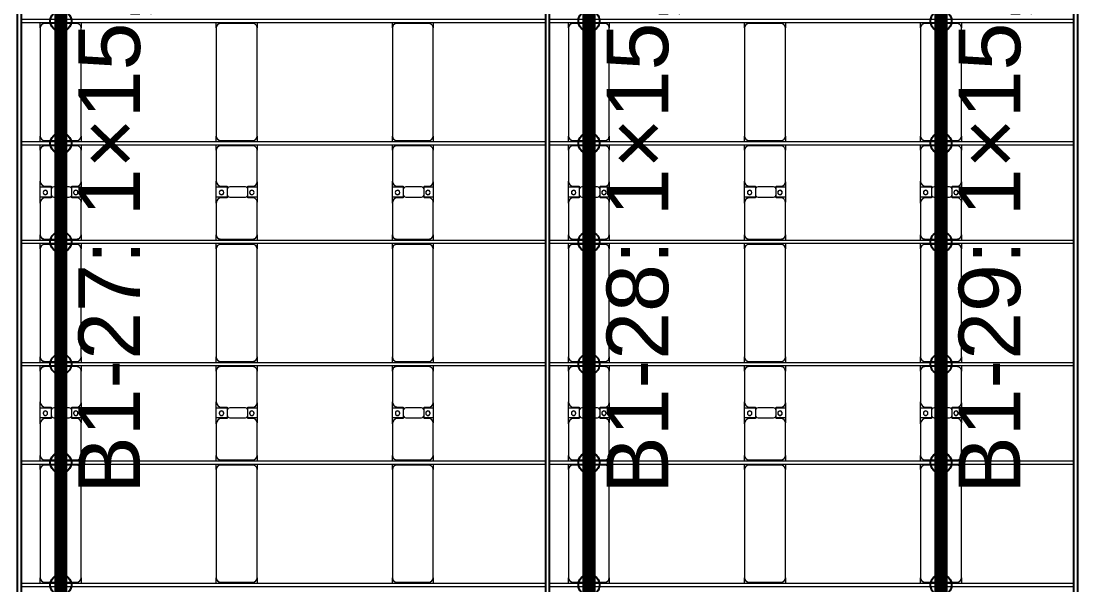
# Model space of a CAD drawing. Header units: millimetres. Extents: x -496478 to -186190, y -204059 to -87354.
# Drawn here: x -367193 to -355232, y -107343 to -100933 of the extents above; entities that cross this region are included whole.
import ezdxf

# ---------------------------------------------------------------- set-up
doc = ezdxf.new("R2010")
doc.units = ezdxf.units.MM
for name, color, linetype, lineweight in [('A-DETL-MBND', 5, 'Continuous', 9), ('A-GENM', 13, 'Continuous', 9), ('S-BEAM', 12, 'Continuous', 9)]:
    doc.layers.add(name, color=color, linetype=linetype, lineweight=lineweight)
doc.layers.add('GC-GHI CHU', color=2, linetype='Continuous')
doc.layers.add('GC-HOP 40x60 GIA CUONG', color=1, linetype='Continuous')
doc.styles.add('GC_VN', font='arial.ttf')

# ---------------------------------------------------------------- blocks, each defined once
blk = doc.blocks.new('Dai phao do pin - DẢI PHAO ĐỠ PIN-V37-BỐ TRÍ KHUNG KẾT CẤU BÈ PIN 01')
at = {"layer": 'A-DETL-MBND', "color": 8}
for p, q in [((59558, 242), (59620, 242)), ((60850, 242), (59620, 242)), ((60850, 242), (60908, 242)), ((60948, 242), (61010, 242)), ((61370, 242), (61010, 242)), ((61370, 242), (61552, 242)), ((61438, 242), (61620, 242)), ((61438, 118), (61438, 242)), ((61552, 242), (61552, 118)), ((61970, 242), (61620, 242)), ((61970, 242), (62028, 242)), ((62068, 242), (62130, 242)), ((63360, 242), (62130, 242)), ((63360, 242), (63418, 242)), ((63458, 242), (63520, 242)), ((63880, 242), (63520, 242)), ((63880, 242), (64062, 242)), ((63948, 242), (64130, 242)), ((63948, 118), (63948, 242)), ((64062, 242), (64062, 118)), ((64480, 242), (64130, 242)), ((64480, 242), (64538, 242)), ((64578, 242), (64640, 242)), ((65870, 242), (64640, 242)), ((65870, 242), (65928, 242)), ((59570, 192), (59570, -173)), ((60900, -173), (60900, 192)), ((60960, 192), (60960, -173)), ((61430, 118), (61430, 182)), ((61560, 182), (61560, 118)), ((62020, -173), (62020, 192)), ((62080, 192), (62080, -173)), ((63410, -173), (63410, 192)), ((63470, 192), (63470, -173)), ((63940, 118), (63940, 182)), ((64070, 182), (64070, 118)), ((64530, -173), (64530, 192)), ((64590, 192), (64590, -173)), ((65920, -173), (65920, 192)), ((61522, 118), (61430, 118)), ((61438, 88), (61438, -88)), ((61560, 118), (61468, 118)), ((61552, -88), (61552, 88)), ((64032, 118), (63940, 118)), ((63948, 88), (63948, -88)), ((64070, 118), (63978, 118)), ((64062, -88), (64062, 88)), ((61430, -173), (61430, -118)), ((61430, -118), (61522, -118)), ((61438, -223), (61438, -118)), ((61468, -118), (61560, -118)), ((61552, -118), (61552, -223)), ((61560, -118), (61560, -173)), ((63940, -173), (63940, -118)), ((63940, -118), (64032, -118)), ((63948, -223), (63948, -118)), ((63978, -118), (64070, -118)), ((64062, -118), (64062, -223)), ((64070, -118), (64070, -173)), ((59620, -223), (59558, -223)), ((59620, -223), (60850, -223)), ((60908, -223), (60850, -223)), ((61010, -223), (60948, -223)), ((61010, -223), (61380, -223)), ((61552, -223), (61380, -223)), ((61610, -223), (61438, -223)), ((61610, -223), (61970, -223)), ((62028, -223), (61970, -223)), ((62130, -223), (62068, -223)), ((62130, -223), (63360, -223)), ((63418, -223), (63360, -223)), ((63520, -223), (63458, -223)), ((63520, -223), (63890, -223)), ((64062, -223), (63890, -223)), ((64120, -223), (63948, -223)), ((64120, -223), (64480, -223)), ((64538, -223), (64480, -223)), ((64640, -223), (64578, -223)), ((64640, -223), (65870, -223)), ((65928, -223), (65870, -223))]:
    blk.add_line(p, q, dxfattribs=at)
for centre, radius, start, end in [((59620, 192), 50, 90, 180), ((59620, 192), 50, 105, 165), ((60850, 192), 50, 0, 90), ((60850, 192), 50, 15, 90), ((61010, 192), 50, 90, 180), ((61370, 182), 60, 0, 90), ((61620, 182), 60, 90, 180), ((61970, 192), 50, 0, 90), ((62130, 192), 50, 90, 180), ((62130, 192), 50, 105, 173.1056), ((63360, 192), 50, 0, 90), ((63360, 192), 50, 15, 90), ((63520, 192), 50, 90, 180), ((63880, 182), 60, 0, 90), ((64130, 182), 60, 90, 180), ((64480, 192), 50, 0, 90), ((64640, 192), 50, 90, 180), ((64640, 192), 50, 105, 173.1441), ((65870, 192), 50, 0, 90), ((65870, 192), 50, 15, 90), ((61010, 192), 50, 135, 173.0884), ((61370, 182), 60, 0, 45), ((61489, 183), 25, 360, 180), ((61489, 183), 25, 180, 360), ((61491, 183), 25, 0, 180), ((61491, 183), 25, 180, 360), ((61491, 183), 25, 180, 195), ((61620, 182), 60, 135, 180), ((61970, 192), 50, 6.8954, 45), ((63520, 192), 50, 135, 173.1269), ((63880, 182), 60, 0, 45), ((63999, 183), 25, 0, 180), ((63999, 183), 25, 180, 360), ((64001, 183), 25, 0, 180), ((64001, 183), 25, 180, 0), ((64001, 183), 25, 180, 195), ((64130, 182), 60, 135, 180), ((64480, 192), 50, 6.8568, 45), ((61468, 88), 30, 90, 180), ((61522, 88), 30, 0, 90), ((63978, 88), 30, 90, 180), ((64032, 88), 30, 0, 90), ((61468, -88), 30, 180, 270), ((61522, -88), 30, 270, 0), ((63978, -88), 30, 180, 270), ((64032, -88), 30, 270, 0), ((59620, -173), 50, 180, 270), ((59620, -173), 50, 180, 270), ((60850, -173), 50, 270, 0), ((60850, -173), 50, 285, 0), ((61010, -173), 50, 180, 270), ((61010, -173), 50, 180, 225), ((61380, -173), 50, 270, 360), ((61380, -173), 50, 315, 0), ((61489, -162), 25, 360, 180), ((61489, -162), 25, 180, 360), ((61491, -162), 25, 0, 180), ((61491, -162), 25, 120, 180), ((61491, -162), 25, 180, 0), ((61491, -162), 25, 75, 105), ((61489, -162), 25, 75, 90), ((61489, -162), 25, 30, 45), ((61489, -162), 25, 360, 15), ((61610, -173), 50, 180, 270), ((61610, -173), 50, 180, 225), ((61970, -173), 50, 270, 0), ((61970, -173), 50, 315, 0), ((62130, -173), 50, 180, 270), ((62130, -173), 50, 180, 270), ((63360, -173), 50, 270, 360), ((63360, -173), 50, 285, 360), ((63520, -173), 50, 180, 270), ((63520, -173), 50, 180, 225), ((63890, -173), 50, 270, 0), ((63890, -173), 50, 315, 0), ((63999, -162), 25, 0, 180), ((63999, -162), 25, 180, 0), ((64001, -162), 25, 0, 180), ((64001, -162), 25, 135, 180), ((64001, -162), 25, 180, 360), ((64001, -162), 25, 120, 128.5785), ((64001, -162), 25, 75, 105), ((63999, -162), 25, 75, 90), ((63999, -162), 25, 30, 45), ((63999, -162), 25, 0, 15), ((64120, -173), 50, 180, 270), ((64120, -173), 50, 180, 225), ((64480, -173), 50, 270, 0), ((64480, -173), 50, 315, 0), ((64640, -173), 50, 180, 270), ((64640, -173), 50, 180, 270), ((65870, -173), 50, 270, 0), ((65870, -173), 50, 285, 0)]:
    blk.add_arc(centre, radius, start, end, dxfattribs=at)
blk = doc.blocks.new('Dai phao do pin - DẢI PHAO ĐỠ PIN-V38-BỐ TRÍ KHUNG KẾT CẤU BÈ PIN 01')
at = {"layer": 'A-DETL-MBND', "color": 8}
for p, q in [((59558, 242), (59620, 242)), ((60850, 242), (59620, 242)), ((60850, 242), (60908, 242)), ((60948, 242), (61010, 242)), ((61370, 242), (61010, 242)), ((61370, 242), (61552, 242)), ((61438, 242), (61620, 242)), ((61438, 118), (61438, 242)), ((61552, 242), (61552, 118)), ((61970, 242), (61620, 242)), ((61970, 242), (62028, 242)), ((62068, 242), (62130, 242)), ((63360, 242), (62130, 242)), ((63360, 242), (63418, 242)), ((63458, 242), (63520, 242)), ((63880, 242), (63520, 242)), ((63880, 242), (64062, 242)), ((63948, 242), (64130, 242)), ((63948, 118), (63948, 242)), ((64062, 242), (64062, 118)), ((64480, 242), (64130, 242)), ((64480, 242), (64538, 242)), ((64578, 242), (64640, 242)), ((65870, 242), (64640, 242)), ((65870, 242), (65928, 242)), ((59570, 192), (59570, -173)), ((60900, -173), (60900, 192)), ((60960, 192), (60960, -173)), ((61430, 118), (61430, 182)), ((61560, 182), (61560, 118)), ((62020, -173), (62020, 192)), ((62080, 192), (62080, -173)), ((63410, -173), (63410, 192)), ((63470, 192), (63470, -173)), ((63940, 118), (63940, 182)), ((64070, 182), (64070, 118)), ((64530, -173), (64530, 192)), ((64590, 192), (64590, -173)), ((65920, -173), (65920, 192)), ((61522, 118), (61430, 118)), ((61438, 88), (61438, -88)), ((61560, 118), (61468, 118)), ((61552, -88), (61552, 88)), ((64032, 118), (63940, 118)), ((63948, 88), (63948, -88)), ((64070, 118), (63978, 118)), ((64062, -88), (64062, 88)), ((61430, -173), (61430, -118)), ((61430, -118), (61522, -118)), ((61438, -223), (61438, -118)), ((61468, -118), (61560, -118)), ((61552, -118), (61552, -223)), ((61560, -118), (61560, -173)), ((63940, -173), (63940, -118)), ((63940, -118), (64032, -118)), ((63948, -223), (63948, -118)), ((63978, -118), (64070, -118)), ((64062, -118), (64062, -223)), ((64070, -118), (64070, -173)), ((59620, -223), (59558, -223)), ((59620, -223), (60850, -223)), ((60908, -223), (60850, -223)), ((61010, -223), (60948, -223)), ((61010, -223), (61380, -223)), ((61552, -223), (61380, -223)), ((61610, -223), (61438, -223)), ((61610, -223), (61970, -223)), ((62028, -223), (61970, -223)), ((62130, -223), (62068, -223)), ((62130, -223), (63360, -223)), ((63418, -223), (63360, -223)), ((63520, -223), (63458, -223)), ((63520, -223), (63890, -223)), ((64062, -223), (63890, -223)), ((64120, -223), (63948, -223)), ((64120, -223), (64480, -223)), ((64538, -223), (64480, -223)), ((64640, -223), (64578, -223)), ((64640, -223), (65870, -223)), ((65928, -223), (65870, -223))]:
    blk.add_line(p, q, dxfattribs=at)
for centre, radius, start, end in [((59620, 192), 50, 90, 180), ((59620, 192), 50, 105, 180), ((60850, 192), 50, 0, 90), ((60850, 192), 50, 15, 90), ((61010, 192), 50, 90, 180), ((61370, 182), 60, 0, 90), ((61620, 182), 60, 90, 180), ((61970, 192), 50, 0, 90), ((62130, 192), 50, 90, 180), ((62130, 192), 50, 105, 180), ((63360, 192), 50, 0, 90), ((63360, 192), 50, 15, 90), ((63520, 192), 50, 90, 180), ((63880, 182), 60, 0, 90), ((64130, 182), 60, 90, 180), ((64480, 192), 50, 0, 90), ((64640, 192), 50, 90, 180), ((64640, 192), 50, 105, 180), ((65870, 192), 50, 0, 90), ((65870, 192), 50, 15, 90), ((61010, 192), 50, 135, 180), ((61370, 182), 60, 0, 45), ((61489, 183), 25, 360, 180), ((61489, 183), 25, 180, 360), ((61491, 183), 25, 0, 180), ((61491, 183), 25, 180, 360), ((61491, 183), 25, 180, 195), ((61620, 182), 60, 135, 180), ((61970, 192), 50, 0, 45), ((63520, 192), 50, 135, 180), ((63880, 182), 60, 0, 45), ((63999, 183), 25, 0, 180), ((63999, 183), 25, 180, 360), ((64001, 183), 25, 0, 180), ((64001, 183), 25, 180, 0), ((64001, 183), 25, 180, 195), ((64130, 182), 60, 135, 180), ((64480, 192), 50, 0, 45), ((61468, 88), 30, 90, 180), ((61522, 88), 30, 0, 90), ((63978, 88), 30, 90, 180), ((64032, 88), 30, 0, 90), ((61468, -88), 30, 180, 270), ((61522, -88), 30, 270, 0), ((63978, -88), 30, 180, 270), ((64032, -88), 30, 270, 0), ((59620, -173), 50, 180, 270), ((59620, -173), 50, 180, 225), ((59620, -173), 50, 229.7625, 270), ((60850, -173), 50, 270, 0), ((60850, -173), 50, 285, 310.2051), ((60850, -173), 50, 315, 0), ((61010, -173), 50, 180, 270), ((61010, -173), 50, 180, 225), ((61380, -173), 50, 270, 360), ((61380, -173), 50, 315, 0), ((61489, -162), 25, 360, 180), ((61489, -162), 25, 180, 360), ((61491, -162), 25, 0, 180), ((61491, -162), 25, 120, 180), ((61491, -162), 25, 180, 0), ((61491, -162), 25, 75, 105), ((61489, -162), 25, 75, 90), ((61489, -162), 25, 30, 45), ((61489, -162), 25, 360, 15), ((61610, -173), 50, 180, 270), ((61610, -173), 50, 180, 225), ((61970, -173), 50, 270, 0), ((61970, -173), 50, 315, 0), ((62130, -173), 50, 180, 270), ((62130, -173), 50, 180, 225), ((62130, -173), 50, 229.8253, 270), ((63360, -173), 50, 270, 360), ((63360, -173), 50, 285, 310.1424), ((63360, -173), 50, 315, 360), ((63520, -173), 50, 180, 270), ((63520, -173), 50, 180, 225), ((63890, -173), 50, 270, 0), ((63890, -173), 50, 315, 0), ((63999, -162), 25, 0, 180), ((63999, -162), 25, 180, 0), ((64001, -162), 25, 0, 180), ((64001, -162), 25, 135, 180), ((64001, -162), 25, 180, 360), ((64001, -162), 25, 120, 128.6552), ((64001, -162), 25, 75, 105), ((63999, -162), 25, 75, 90), ((63999, -162), 25, 30, 45), ((63999, -162), 25, 0, 15), ((64120, -173), 50, 180, 270), ((64120, -173), 50, 180, 225), ((64480, -173), 50, 270, 0), ((64480, -173), 50, 315, 0), ((64640, -173), 50, 180, 270), ((64640, -173), 50, 180, 225), ((64640, -173), 50, 229.888, 270), ((65870, -173), 50, 270, 0), ((65870, -173), 50, 285, 300), ((65870, -173), 50, 315, 0)]:
    blk.add_arc(centre, radius, start, end, dxfattribs=at)
blk = doc.blocks.new('Dai phao do pin - DẢI PHAO ĐỠ PIN-V39-BỐ TRÍ KHUNG KẾT CẤU BÈ PIN 01')
at = {"layer": 'A-DETL-MBND', "color": 8}
for p, q in [((59558, 242), (59620, 242)), ((60850, 242), (59620, 242)), ((60850, 242), (60908, 242)), ((60948, 242), (61010, 242)), ((61370, 242), (61010, 242)), ((61370, 242), (61552, 242)), ((61438, 242), (61620, 242)), ((61438, 118), (61438, 242)), ((61552, 242), (61552, 118)), ((61970, 242), (61620, 242)), ((61970, 242), (62028, 242)), ((62068, 242), (62130, 242)), ((63360, 242), (62130, 242)), ((63360, 242), (63418, 242)), ((63458, 242), (63520, 242)), ((63880, 242), (63520, 242)), ((63880, 242), (64062, 242)), ((63948, 242), (64130, 242)), ((63948, 118), (63948, 242)), ((64062, 242), (64062, 118)), ((64480, 242), (64130, 242)), ((64480, 242), (64538, 242)), ((64578, 242), (64640, 242)), ((65870, 242), (64640, 242)), ((65870, 242), (65928, 242)), ((59570, 192), (59570, -173)), ((60900, -173), (60900, 192)), ((60960, 192), (60960, -173)), ((61430, 118), (61430, 182)), ((61560, 182), (61560, 118)), ((62020, -173), (62020, 192)), ((62080, 192), (62080, -173)), ((63410, -173), (63410, 192)), ((63470, 192), (63470, -173)), ((63940, 118), (63940, 182)), ((64070, 182), (64070, 118)), ((64530, -173), (64530, 192)), ((64590, 192), (64590, -173)), ((65920, -173), (65920, 192)), ((61522, 118), (61430, 118)), ((61438, 88), (61438, -88)), ((61560, 118), (61468, 118)), ((61552, -88), (61552, 88)), ((64032, 118), (63940, 118)), ((63948, 88), (63948, -88)), ((64070, 118), (63978, 118)), ((64062, -88), (64062, 88)), ((61430, -173), (61430, -118)), ((61430, -118), (61522, -118)), ((61438, -223), (61438, -118)), ((61468, -118), (61560, -118)), ((61552, -118), (61552, -223)), ((61560, -118), (61560, -173)), ((63940, -173), (63940, -118)), ((63940, -118), (64032, -118)), ((63948, -223), (63948, -118)), ((63978, -118), (64070, -118)), ((64062, -118), (64062, -223)), ((64070, -118), (64070, -173)), ((59620, -223), (59558, -223)), ((59620, -223), (60850, -223)), ((60908, -223), (60850, -223)), ((61010, -223), (60948, -223)), ((61010, -223), (61380, -223)), ((61552, -223), (61380, -223)), ((61610, -223), (61438, -223)), ((61610, -223), (61970, -223)), ((62028, -223), (61970, -223)), ((62130, -223), (62068, -223)), ((62130, -223), (63360, -223)), ((63418, -223), (63360, -223)), ((63520, -223), (63458, -223)), ((63520, -223), (63890, -223)), ((64062, -223), (63890, -223)), ((64120, -223), (63948, -223)), ((64120, -223), (64480, -223)), ((64538, -223), (64480, -223)), ((64640, -223), (64578, -223)), ((64640, -223), (65870, -223)), ((65928, -223), (65870, -223))]:
    blk.add_line(p, q, dxfattribs=at)
for centre, radius, start, end in [((59620, 192), 50, 90, 180), ((59620, 192), 50, 105, 180), ((60850, 192), 50, 0, 90), ((60850, 192), 50, 15, 90), ((61010, 192), 50, 90, 180), ((61370, 182), 60, 0, 90), ((61620, 182), 60, 90, 180), ((61970, 192), 50, 0, 90), ((62130, 192), 50, 90, 180), ((62130, 192), 50, 105, 180), ((63360, 192), 50, 0, 90), ((63360, 192), 50, 15, 90), ((63520, 192), 50, 90, 180), ((63880, 182), 60, 0, 90), ((64130, 182), 60, 90, 180), ((64480, 192), 50, 0, 90), ((64640, 192), 50, 90, 180), ((64640, 192), 50, 105, 180), ((65870, 192), 50, 0, 90), ((65870, 192), 50, 15, 90), ((61010, 192), 50, 135, 180), ((61370, 182), 60, 1.1507, 45), ((61489, 183), 25, 360, 180), ((61489, 183), 25, 180, 360), ((61491, 183), 25, 0, 180), ((61491, 183), 25, 180, 360), ((61491, 183), 25, 180.943, 195), ((61620, 182), 60, 135, 178.851), ((61970, 192), 50, 0, 45), ((63520, 192), 50, 135, 180), ((63880, 182), 60, 1.1186, 45), ((63999, 183), 25, 0, 180), ((63999, 183), 25, 180, 360), ((64001, 183), 25, 0, 180), ((64001, 183), 25, 180, 0), ((64001, 183), 25, 181.02, 195), ((64130, 182), 60, 135, 178.8831), ((64480, 192), 50, 0, 45), ((61468, 88), 30, 90, 180), ((61522, 88), 30, 0, 90), ((63978, 88), 30, 90, 180), ((64032, 88), 30, 0, 90), ((61468, -88), 30, 180, 270), ((61522, -88), 30, 270, 0), ((63978, -88), 30, 180, 270), ((64032, -88), 30, 270, 0), ((59620, -173), 50, 180, 270), ((59620, -173), 50, 180, 270), ((60850, -173), 50, 270, 0), ((60850, -173), 50, 285, 0), ((61010, -173), 50, 180, 270), ((61010, -173), 50, 180, 225), ((61380, -173), 50, 270, 360), ((61380, -173), 50, 315, 0), ((61489, -162), 25, 360, 180), ((61489, -162), 25, 180, 360), ((61491, -162), 25, 0, 180), ((61491, -162), 25, 120, 180), ((61491, -162), 25, 180, 0), ((61491, -162), 25, 75, 105), ((61489, -162), 25, 75, 90), ((61489, -162), 25, 30, 45), ((61489, -162), 25, 360, 15), ((61610, -173), 50, 180, 270), ((61610, -173), 50, 180, 225), ((61970, -173), 50, 270, 0), ((61970, -173), 50, 315, 0), ((62130, -173), 50, 180, 270), ((62130, -173), 50, 180, 270), ((63360, -173), 50, 270, 360), ((63360, -173), 50, 285, 360), ((63520, -173), 50, 180, 270), ((63520, -173), 50, 180, 225), ((63890, -173), 50, 270, 0), ((63890, -173), 50, 315, 0), ((63999, -162), 25, 0, 180), ((63999, -162), 25, 180, 0), ((64001, -162), 25, 0, 180), ((64001, -162), 25, 135, 180), ((64001, -162), 25, 180, 360), ((64001, -162), 25, 120, 128.7319), ((64001, -162), 25, 75, 105), ((63999, -162), 25, 75, 90), ((63999, -162), 25, 30, 45), ((63999, -162), 25, 0, 15), ((64120, -173), 50, 180, 270), ((64120, -173), 50, 180, 225), ((64480, -173), 50, 270, 0), ((64480, -173), 50, 315, 0), ((64640, -173), 50, 180, 270), ((64640, -173), 50, 180, 270), ((65870, -173), 50, 270, 0), ((65870, -173), 50, 285, 0)]:
    blk.add_arc(centre, radius, start, end, dxfattribs=at)
blk = doc.blocks.new('Dai phao do pin - DẢI PHAO ĐỠ PIN-V40-BỐ TRÍ KHUNG KẾT CẤU BÈ PIN 01')
at = {"layer": 'A-DETL-MBND', "color": 8}
for p, q in [((59558, 242), (59620, 242)), ((60850, 242), (59620, 242)), ((60850, 242), (60908, 242)), ((60948, 242), (61010, 242)), ((61370, 242), (61010, 242)), ((61370, 242), (61552, 242)), ((61438, 242), (61620, 242)), ((61438, 118), (61438, 242)), ((61552, 242), (61552, 118)), ((61970, 242), (61620, 242)), ((61970, 242), (62028, 242)), ((62068, 242), (62130, 242)), ((63360, 242), (62130, 242)), ((63360, 242), (63418, 242)), ((63458, 242), (63520, 242)), ((63880, 242), (63520, 242)), ((63880, 242), (64062, 242)), ((63948, 242), (64130, 242)), ((63948, 118), (63948, 242)), ((64062, 242), (64062, 118)), ((64480, 242), (64130, 242)), ((64480, 242), (64538, 242)), ((64578, 242), (64640, 242)), ((65870, 242), (64640, 242)), ((65870, 242), (65928, 242)), ((59570, 192), (59570, -173)), ((60900, -173), (60900, 192)), ((60960, 192), (60960, -173)), ((61430, 118), (61430, 182)), ((61560, 182), (61560, 118)), ((62020, -173), (62020, 192)), ((62080, 192), (62080, -173)), ((63410, -173), (63410, 192)), ((63470, 192), (63470, -173)), ((63940, 118), (63940, 182)), ((64070, 182), (64070, 118)), ((64530, -173), (64530, 192)), ((64590, 192), (64590, -173)), ((65920, -173), (65920, 192)), ((61522, 118), (61430, 118)), ((61438, 88), (61438, -88)), ((61560, 118), (61468, 118)), ((61552, -88), (61552, 88)), ((64032, 118), (63940, 118)), ((63948, 88), (63948, -88)), ((64070, 118), (63978, 118)), ((64062, -88), (64062, 88)), ((61430, -173), (61430, -118)), ((61430, -118), (61522, -118)), ((61438, -223), (61438, -118)), ((61468, -118), (61560, -118)), ((61552, -118), (61552, -223)), ((61560, -118), (61560, -173)), ((63940, -173), (63940, -118)), ((63940, -118), (64032, -118)), ((63948, -223), (63948, -118)), ((63978, -118), (64070, -118)), ((64062, -118), (64062, -223)), ((64070, -118), (64070, -173)), ((59620, -223), (59558, -223)), ((59620, -223), (60850, -223)), ((60908, -223), (60850, -223)), ((61010, -223), (60948, -223)), ((61010, -223), (61380, -223)), ((61552, -223), (61380, -223)), ((61610, -223), (61438, -223)), ((61610, -223), (61970, -223)), ((62028, -223), (61970, -223)), ((62130, -223), (62068, -223)), ((62130, -223), (63360, -223)), ((63418, -223), (63360, -223)), ((63520, -223), (63458, -223)), ((63520, -223), (63890, -223)), ((64062, -223), (63890, -223)), ((64120, -223), (63948, -223)), ((64120, -223), (64480, -223)), ((64538, -223), (64480, -223)), ((64640, -223), (64578, -223)), ((64640, -223), (65870, -223)), ((65928, -223), (65870, -223))]:
    blk.add_line(p, q, dxfattribs=at)
for centre, radius, start, end in [((59620, 192), 50, 90, 180), ((59620, 192), 50, 105, 180), ((60850, 192), 50, 0, 90), ((60850, 192), 50, 15, 90), ((61010, 192), 50, 90, 180), ((61370, 182), 60, 0, 90), ((61620, 182), 60, 90, 180), ((61970, 192), 50, 0, 90), ((62130, 192), 50, 90, 180), ((62130, 192), 50, 105, 180), ((63360, 192), 50, 0, 90), ((63360, 192), 50, 15, 90), ((63520, 192), 50, 90, 180), ((63880, 182), 60, 0, 90), ((64130, 182), 60, 90, 180), ((64480, 192), 50, 0, 90), ((64640, 192), 50, 90, 180), ((64640, 192), 50, 105, 180), ((65870, 192), 50, 0, 90), ((65870, 192), 50, 15, 90), ((61010, 192), 50, 135, 180), ((61370, 182), 60, 0, 45), ((61489, 183), 25, 360, 180), ((61489, 183), 25, 180, 360), ((61491, 183), 25, 0, 180), ((61491, 183), 25, 180, 360), ((61491, 183), 25, 180, 195), ((61620, 182), 60, 135, 180), ((61970, 192), 50, 0, 45), ((63520, 192), 50, 135, 180), ((63880, 182), 60, 0, 45), ((63999, 183), 25, 0, 180), ((63999, 183), 25, 180, 360), ((64001, 183), 25, 0, 180), ((64001, 183), 25, 180, 0), ((64001, 183), 25, 180, 195), ((64130, 182), 60, 135, 180), ((64480, 192), 50, 0, 45), ((61468, 88), 30, 90, 180), ((61522, 88), 30, 0, 90), ((63978, 88), 30, 90, 180), ((64032, 88), 30, 0, 90), ((61468, -88), 30, 180, 270), ((61522, -88), 30, 270, 0), ((63978, -88), 30, 180, 270), ((64032, -88), 30, 270, 0), ((59620, -173), 50, 180, 270), ((59620, -173), 50, 180, 270), ((60850, -173), 50, 270, 0), ((60850, -173), 50, 285, 0), ((61010, -173), 50, 180, 270), ((61010, -173), 50, 180, 225), ((61380, -173), 50, 270, 360), ((61380, -173), 50, 315, 0), ((61489, -162), 25, 360, 180), ((61489, -162), 25, 180, 360), ((61491, -162), 25, 0, 180), ((61491, -162), 25, 120, 180), ((61491, -162), 25, 180, 0), ((61491, -162), 25, 75, 105), ((61489, -162), 25, 75, 90), ((61489, -162), 25, 30, 45), ((61489, -162), 25, 360, 15), ((61610, -173), 50, 180, 270), ((61610, -173), 50, 180, 225), ((61970, -173), 50, 270, 0), ((61970, -173), 50, 315, 0), ((62130, -173), 50, 180, 270), ((62130, -173), 50, 180, 270), ((63360, -173), 50, 270, 360), ((63360, -173), 50, 285, 360), ((63520, -173), 50, 180, 270), ((63520, -173), 50, 180, 225), ((63890, -173), 50, 270, 0), ((63890, -173), 50, 315, 0), ((63999, -162), 25, 0, 180), ((63999, -162), 25, 180, 0), ((64001, -162), 25, 0, 180), ((64001, -162), 25, 135, 180), ((64001, -162), 25, 180, 360), ((64001, -162), 25, 120, 128.8087), ((64001, -162), 25, 75, 105), ((63999, -162), 25, 75, 90), ((63999, -162), 25, 30, 45), ((63999, -162), 25, 0, 15), ((64120, -173), 50, 180, 270), ((64120, -173), 50, 180, 225), ((64480, -173), 50, 270, 0), ((64480, -173), 50, 315, 0), ((64640, -173), 50, 180, 270), ((64640, -173), 50, 180, 270), ((65870, -173), 50, 270, 0), ((65870, -173), 50, 285, 0)]:
    blk.add_arc(centre, radius, start, end, dxfattribs=at)
blk = doc.blocks.new('Dai phao do pin - DẢI PHAO ĐỠ PIN-V41-BỐ TRÍ KHUNG KẾT CẤU BÈ PIN 01')
at = {"layer": 'A-DETL-MBND', "color": 8}
for p, q in [((59558, 242), (59620, 242)), ((60850, 242), (59620, 242)), ((60850, 242), (60908, 242)), ((60948, 242), (61010, 242)), ((61370, 242), (61010, 242)), ((61370, 242), (61552, 242)), ((61438, 242), (61620, 242)), ((61438, 118), (61438, 242)), ((61552, 242), (61552, 118)), ((61970, 242), (61620, 242)), ((61970, 242), (62028, 242)), ((62068, 242), (62130, 242)), ((63360, 242), (62130, 242)), ((63360, 242), (63418, 242)), ((63458, 242), (63520, 242)), ((63880, 242), (63520, 242)), ((63880, 242), (64062, 242)), ((63948, 242), (64130, 242)), ((63948, 118), (63948, 242)), ((64062, 242), (64062, 118)), ((64480, 242), (64130, 242)), ((64480, 242), (64538, 242)), ((64578, 242), (64640, 242)), ((65870, 242), (64640, 242)), ((65870, 242), (65928, 242)), ((59570, 192), (59570, -173)), ((60900, -173), (60900, 192)), ((60960, 192), (60960, -173)), ((61430, 118), (61430, 182)), ((61560, 182), (61560, 118)), ((62020, -173), (62020, 192)), ((62080, 192), (62080, -173)), ((63410, -173), (63410, 192)), ((63470, 192), (63470, -173)), ((63940, 118), (63940, 182)), ((64070, 182), (64070, 118)), ((64530, -173), (64530, 192)), ((64590, 192), (64590, -173)), ((65920, -173), (65920, 192)), ((61522, 118), (61430, 118)), ((61438, 88), (61438, -88)), ((61560, 118), (61468, 118)), ((61552, -88), (61552, 88)), ((64032, 118), (63940, 118)), ((63948, 88), (63948, -88)), ((64070, 118), (63978, 118)), ((64062, -88), (64062, 88)), ((61430, -173), (61430, -118)), ((61430, -118), (61522, -118)), ((61438, -223), (61438, -118)), ((61468, -118), (61560, -118)), ((61552, -118), (61552, -223)), ((61560, -118), (61560, -173)), ((63940, -173), (63940, -118)), ((63940, -118), (64032, -118)), ((63948, -223), (63948, -118)), ((63978, -118), (64070, -118)), ((64062, -118), (64062, -223)), ((64070, -118), (64070, -173)), ((59620, -223), (59558, -223)), ((59620, -223), (60850, -223)), ((60908, -223), (60850, -223)), ((61010, -223), (60948, -223)), ((61010, -223), (61380, -223)), ((61552, -223), (61380, -223)), ((61610, -223), (61438, -223)), ((61610, -223), (61970, -223)), ((62028, -223), (61970, -223)), ((62130, -223), (62068, -223)), ((62130, -223), (63360, -223)), ((63418, -223), (63360, -223)), ((63520, -223), (63458, -223)), ((63520, -223), (63890, -223)), ((64062, -223), (63890, -223)), ((64120, -223), (63948, -223)), ((64120, -223), (64480, -223)), ((64538, -223), (64480, -223)), ((64640, -223), (64578, -223)), ((64640, -223), (65870, -223)), ((65928, -223), (65870, -223))]:
    blk.add_line(p, q, dxfattribs=at)
for centre, radius, start, end in [((59620, 192), 50, 90, 180), ((59620, 192), 50, 105, 180), ((60850, 192), 50, 0, 90), ((60850, 192), 50, 15, 90), ((61010, 192), 50, 90, 180), ((61370, 182), 60, 0, 90), ((61620, 182), 60, 90, 180), ((61970, 192), 50, 0, 90), ((62130, 192), 50, 90, 180), ((62130, 192), 50, 105, 180), ((63360, 192), 50, 0, 90), ((63360, 192), 50, 15, 90), ((63520, 192), 50, 90, 180), ((63880, 182), 60, 0, 90), ((64130, 182), 60, 90, 180), ((64480, 192), 50, 0, 90), ((64640, 192), 50, 90, 180), ((64640, 192), 50, 105, 180), ((65870, 192), 50, 0, 90), ((65870, 192), 50, 15, 90), ((61010, 192), 50, 135, 180), ((61370, 182), 60, 0, 45), ((61489, 183), 25, 360, 180), ((61489, 183), 25, 180, 360), ((61491, 183), 25, 0, 180), ((61491, 183), 25, 180, 360), ((61491, 183), 25, 180, 195), ((61620, 182), 60, 135, 180), ((61970, 192), 50, 0, 45), ((63520, 192), 50, 135, 180), ((63880, 182), 60, 0, 45), ((63999, 183), 25, 0, 180), ((63999, 183), 25, 180, 360), ((64001, 183), 25, 0, 180), ((64001, 183), 25, 180, 0), ((64001, 183), 25, 180, 195), ((64130, 182), 60, 135, 180), ((64480, 192), 50, 0, 45), ((61468, 88), 30, 90, 180), ((61522, 88), 30, 0, 90), ((63978, 88), 30, 90, 180), ((64032, 88), 30, 0, 90), ((61468, -88), 30, 180, 270), ((61522, -88), 30, 270, 0), ((63978, -88), 30, 180, 270), ((64032, -88), 30, 270, 0), ((59620, -173), 50, 180, 270), ((59620, -173), 50, 180, 270), ((60850, -173), 50, 270, 0), ((60850, -173), 50, 285, 0), ((61010, -173), 50, 180, 270), ((61010, -173), 50, 180, 225), ((61380, -173), 50, 270, 360), ((61380, -173), 50, 315, 0), ((61489, -162), 25, 360, 180), ((61489, -162), 25, 180, 360), ((61491, -162), 25, 0, 180), ((61491, -162), 25, 120, 180), ((61491, -162), 25, 180, 0), ((61491, -162), 25, 75, 105), ((61489, -162), 25, 75, 90), ((61489, -162), 25, 30, 45), ((61489, -162), 25, 360, 15), ((61610, -173), 50, 180, 270), ((61610, -173), 50, 180, 225), ((61970, -173), 50, 270, 0), ((61970, -173), 50, 315, 0), ((62130, -173), 50, 180, 270), ((62130, -173), 50, 180, 270), ((63360, -173), 50, 270, 360), ((63360, -173), 50, 285, 360), ((63520, -173), 50, 180, 270), ((63520, -173), 50, 180, 225), ((63890, -173), 50, 270, 0), ((63890, -173), 50, 315, 0), ((63999, -162), 25, 0, 180), ((63999, -162), 25, 180, 0), ((64001, -162), 25, 0, 180), ((64001, -162), 25, 135, 180), ((64001, -162), 25, 180, 360), ((64001, -162), 25, 120, 128.8854), ((64001, -162), 25, 75, 105), ((63999, -162), 25, 75, 90), ((63999, -162), 25, 30, 45), ((63999, -162), 25, 0, 15), ((64120, -173), 50, 180, 270), ((64120, -173), 50, 180, 225), ((64480, -173), 50, 270, 0), ((64480, -173), 50, 315, 0), ((64640, -173), 50, 180, 270), ((64640, -173), 50, 180, 270), ((65870, -173), 50, 270, 0), ((65870, -173), 50, 285, 0)]:
    blk.add_arc(centre, radius, start, end, dxfattribs=at)
blk = doc.blocks.new('Dai phao do pin - DẢI PHAO ĐỠ PIN-V42-BỐ TRÍ KHUNG KẾT CẤU BÈ PIN 01')
at = {"layer": 'A-DETL-MBND', "color": 8}
for p, q in [((59558, 242), (59620, 242)), ((60850, 242), (59620, 242)), ((60850, 242), (60908, 242)), ((60948, 242), (61010, 242)), ((61370, 242), (61010, 242)), ((61370, 242), (61552, 242)), ((61438, 242), (61620, 242)), ((61438, 118), (61438, 242)), ((61552, 242), (61552, 118)), ((61970, 242), (61620, 242)), ((61970, 242), (62028, 242)), ((62068, 242), (62130, 242)), ((63360, 242), (62130, 242)), ((63360, 242), (63418, 242)), ((63458, 242), (63520, 242)), ((63880, 242), (63520, 242)), ((63880, 242), (64062, 242)), ((63948, 242), (64130, 242)), ((63948, 118), (63948, 242)), ((64062, 242), (64062, 118)), ((64480, 242), (64130, 242)), ((64480, 242), (64538, 242)), ((64578, 242), (64640, 242)), ((65870, 242), (64640, 242)), ((65870, 242), (65928, 242)), ((59570, 192), (59570, -173)), ((60900, -173), (60900, 192)), ((60960, 192), (60960, -173)), ((61430, 118), (61430, 182)), ((61560, 182), (61560, 118)), ((62020, -173), (62020, 192)), ((62080, 192), (62080, -173)), ((63410, -173), (63410, 192)), ((63470, 192), (63470, -173)), ((63940, 118), (63940, 182)), ((64070, 182), (64070, 118)), ((64530, -173), (64530, 192)), ((64590, 192), (64590, -173)), ((65920, -173), (65920, 192)), ((61522, 118), (61430, 118)), ((61438, 88), (61438, -88)), ((61560, 118), (61468, 118)), ((61552, -88), (61552, 88)), ((64032, 118), (63940, 118)), ((63948, 88), (63948, -88)), ((64070, 118), (63978, 118)), ((64062, -88), (64062, 88)), ((61430, -173), (61430, -118)), ((61430, -118), (61522, -118)), ((61438, -223), (61438, -118)), ((61468, -118), (61560, -118)), ((61552, -118), (61552, -223)), ((61560, -118), (61560, -173)), ((63940, -173), (63940, -118)), ((63940, -118), (64032, -118)), ((63948, -223), (63948, -118)), ((63978, -118), (64070, -118)), ((64062, -118), (64062, -223)), ((64070, -118), (64070, -173)), ((59620, -223), (59558, -223)), ((59620, -223), (60850, -223)), ((60908, -223), (60850, -223)), ((61010, -223), (60948, -223)), ((61010, -223), (61380, -223)), ((61552, -223), (61380, -223)), ((61610, -223), (61438, -223)), ((61610, -223), (61970, -223)), ((62028, -223), (61970, -223)), ((62130, -223), (62068, -223)), ((62130, -223), (63360, -223)), ((63418, -223), (63360, -223)), ((63520, -223), (63458, -223)), ((63520, -223), (63890, -223)), ((64062, -223), (63890, -223)), ((64120, -223), (63948, -223)), ((64120, -223), (64480, -223)), ((64538, -223), (64480, -223)), ((64640, -223), (64578, -223)), ((64640, -223), (65870, -223)), ((65928, -223), (65870, -223))]:
    blk.add_line(p, q, dxfattribs=at)
for centre, radius, start, end in [((59620, 192), 50, 90, 180), ((59620, 192), 50, 105, 180), ((60850, 192), 50, 0, 90), ((60850, 192), 50, 15, 90), ((61010, 192), 50, 90, 180), ((61370, 182), 60, 0, 90), ((61620, 182), 60, 90, 180), ((61970, 192), 50, 0, 90), ((62130, 192), 50, 90, 180), ((62130, 192), 50, 105, 180), ((63360, 192), 50, 0, 90), ((63360, 192), 50, 15, 90), ((63520, 192), 50, 90, 180), ((63880, 182), 60, 0, 90), ((64130, 182), 60, 90, 180), ((64480, 192), 50, 0, 90), ((64640, 192), 50, 90, 180), ((64640, 192), 50, 105, 180), ((65870, 192), 50, 0, 90), ((65870, 192), 50, 15, 90), ((61010, 192), 50, 135, 180), ((61370, 182), 60, 0, 45), ((61489, 183), 25, 360, 180), ((61489, 183), 25, 180, 360), ((61491, 183), 25, 0, 180), ((61491, 183), 25, 180, 360), ((61491, 183), 25, 180, 195), ((61620, 182), 60, 135, 180), ((61970, 192), 50, 0, 45), ((63520, 192), 50, 135, 180), ((63880, 182), 60, 0, 45), ((63999, 183), 25, 0, 180), ((63999, 183), 25, 180, 360), ((64001, 183), 25, 0, 180), ((64001, 183), 25, 180, 0), ((64001, 183), 25, 180, 195), ((64130, 182), 60, 135, 180), ((64480, 192), 50, 0, 45), ((61468, 88), 30, 90, 180), ((61522, 88), 30, 0, 90), ((63978, 88), 30, 90, 180), ((64032, 88), 30, 0, 90), ((61468, -88), 30, 180, 270), ((61522, -88), 30, 270, 0), ((63978, -88), 30, 180, 270), ((64032, -88), 30, 270, 0), ((59620, -173), 50, 180, 270), ((59620, -173), 50, 180, 270), ((60850, -173), 50, 270, 0), ((60850, -173), 50, 285, 0), ((61010, -173), 50, 180, 270), ((61010, -173), 50, 180, 225), ((61380, -173), 50, 270, 360), ((61380, -173), 50, 315, 0), ((61489, -162), 25, 360, 180), ((61489, -162), 25, 180, 360), ((61491, -162), 25, 0, 180), ((61491, -162), 25, 120, 180), ((61491, -162), 25, 180, 0), ((61491, -162), 25, 75, 105), ((61489, -162), 25, 75, 90), ((61489, -162), 25, 30, 45), ((61489, -162), 25, 360, 15), ((61610, -173), 50, 180, 270), ((61610, -173), 50, 180, 225), ((61970, -173), 50, 270, 0), ((61970, -173), 50, 315, 0), ((62130, -173), 50, 180, 270), ((62130, -173), 50, 180, 270), ((63360, -173), 50, 270, 360), ((63360, -173), 50, 285, 360), ((63520, -173), 50, 180, 270), ((63520, -173), 50, 180, 225), ((63890, -173), 50, 270, 0), ((63890, -173), 50, 315, 0), ((63999, -162), 25, 0, 180), ((63999, -162), 25, 180, 0), ((64001, -162), 25, 0, 180), ((64001, -162), 25, 135, 180), ((64001, -162), 25, 180, 360), ((64001, -162), 25, 120, 128.9621), ((64001, -162), 25, 75, 105), ((63999, -162), 25, 75, 90), ((63999, -162), 25, 30, 45), ((63999, -162), 25, 0, 15), ((64120, -173), 50, 180, 270), ((64120, -173), 50, 180, 225), ((64480, -173), 50, 270, 0), ((64480, -173), 50, 315, 0), ((64640, -173), 50, 180, 270), ((64640, -173), 50, 180, 270), ((65870, -173), 50, 270, 0), ((65870, -173), 50, 285, 0)]:
    blk.add_arc(centre, radius, start, end, dxfattribs=at)
blk = doc.blocks.new('Dầm C52 - Dầm C52-19519-BỐ TRÍ KHUNG KẾT CẤU BÈ PIN 01')
at = {"layer": 'S-BEAM', "color": 1}
for p, q in [((-9500, 20), (-3540, 20)), ((-3500, 20), (2460, 20)), ((-3540, -20), (-9500, -20)), ((2460, -20), (-3500, -20))]:
    blk.add_line(p, q, dxfattribs=at)
blk = doc.blocks.new('Dầm C52 - Hộp 40x60-24147-BỐ TRÍ KHUNG KẾT CẤU BÈ PIN 01')
at = {"layer": 'S-BEAM', "color": 3, "lineweight": 25}
for p, q in [((-37857, 20), (37857, 20)), ((37857, -20), (-37857, -20))]:
    blk.add_line(p, q, dxfattribs=at)
blk = doc.blocks.new('HOBANMONG_BEPIN 1_rvt-1-BỐ TRÍ KHUNG KẾT CẤU BÈ PIN 01')
at = {"layer": 'A-GENM', "lineweight": 9, "rotation": 90.00075860989342}
for name, p in [('Dai phao do pin - DẢI PHAO ĐỠ PIN-V37-BỐ TRÍ KHUNG KẾT CẤU BÈ PIN 01', (-366732, -166881)), ('Dai phao do pin - DẢI PHAO ĐỠ PIN-V38-BỐ TRÍ KHUNG KẾT CẤU BÈ PIN 01', (-364732, -166881)), ('Dai phao do pin - DẢI PHAO ĐỠ PIN-V39-BỐ TRÍ KHUNG KẾT CẤU BÈ PIN 01', (-362732, -166881)), ('Dai phao do pin - DẢI PHAO ĐỠ PIN-V40-BỐ TRÍ KHUNG KẾT CẤU BÈ PIN 01', (-360732, -166881)), ('Dai phao do pin - DẢI PHAO ĐỠ PIN-V41-BỐ TRÍ KHUNG KẾT CẤU BÈ PIN 01', (-358732, -166881)), ('Dai phao do pin - DẢI PHAO ĐỠ PIN-V42-BỐ TRÍ KHUNG KẾT CẤU BÈ PIN 01', (-356732, -166881))]:
    blk.add_blockref(name, p, dxfattribs=at)
at = {"layer": 'S-BEAM', "lineweight": 9}
for name, p, rotation in [('Dầm C52 - Hộp 40x60-24147-BỐ TRÍ KHUNG KẾT CẤU BÈ PIN 01', (-367212, -133140), 90.00075860989166), ('Dầm C52 - Hộp 40x60-24147-BỐ TRÍ KHUNG KẾT CẤU BÈ PIN 01', (-361212, -133140), 90.00075860989166), ('Dầm C52 - Hộp 40x60-24147-BỐ TRÍ KHUNG KẾT CẤU BÈ PIN 01', (-355212, -133140), 90.00075860989166), ('Dầm C52 - Dầm C52-19519-BỐ TRÍ KHUNG KẾT CẤU BÈ PIN 01', (-364733, -100933), 180.0007586094741), ('Dầm C52 - Dầm C52-19519-BỐ TRÍ KHUNG KẾT CẤU BÈ PIN 01', (-364733, -102323), 180.0007586094741), ('Dầm C52 - Dầm C52-19519-BỐ TRÍ KHUNG KẾT CẤU BÈ PIN 01', (-364733, -103443), 180.0007586094741), ('Dầm C52 - Dầm C52-19519-BỐ TRÍ KHUNG KẾT CẤU BÈ PIN 01', (-364733, -104833), 180.0007586094741), ('Dầm C52 - Dầm C52-19519-BỐ TRÍ KHUNG KẾT CẤU BÈ PIN 01', (-364733, -105953), 180.0007586094741), ('Dầm C52 - Dầm C52-19519-BỐ TRÍ KHUNG KẾT CẤU BÈ PIN 01', (-364733, -107343), 180.0007586094741)]:
    blk.add_blockref(name, p, dxfattribs=dict(at, rotation=rotation))

msp = doc.modelspace()

# ---------------------------------------------------------------- linework, layer by layer
at = {"layer": 'GC-HOP 40x60 GIA CUONG', "const_width": 150}
for points in [[(-366741, -110805), (-366741, -95805)], [(-360741, -110805), (-360741, -95805)], [(-356741, -110805), (-356741, -95805)]]:
    msp.add_lwpolyline(points, dxfattribs=at)
at = {"layer": 'GC-HOP 40x60 GIA CUONG'}
for centre in [(-366741, -100933), (-360741, -100933), (-356741, -100933), (-366741, -102323), (-360741, -102323), (-356741, -102323), (-366741, -103443), (-360741, -103443), (-356741, -103443), (-366741, -104833), (-360741, -104833), (-356741, -104833), (-366741, -105953), (-360741, -105953), (-356741, -105953), (-366741, -107343), (-360741, -107343), (-356741, -107343)]:
    msp.add_circle(centre, 120, dxfattribs=at)

# ---------------------------------------------------------------- block references
at = {"lineweight": 5}
msp.add_blockref('HOBANMONG_BEPIN 1_rvt-1-BỐ TRÍ KHUNG KẾT CẤU BÈ PIN 01', (0, 0), dxfattribs=at)

# ---------------------------------------------------------------- texts
at = {"layer": 'GC-GHI CHU', "style": 'GC_VN'}
for s, p in [('B1-27: 1×15,0 m', (-365841, -106305)), ('B1-28: 1×15,0 m', (-359841, -106305)), ('B1-29: 1×15,0 m', (-355841, -106305))]:
    msp.add_text(s, height=700, rotation=90, dxfattribs=at).set_placement(p)

doc.saveas('drawing.dxf')
